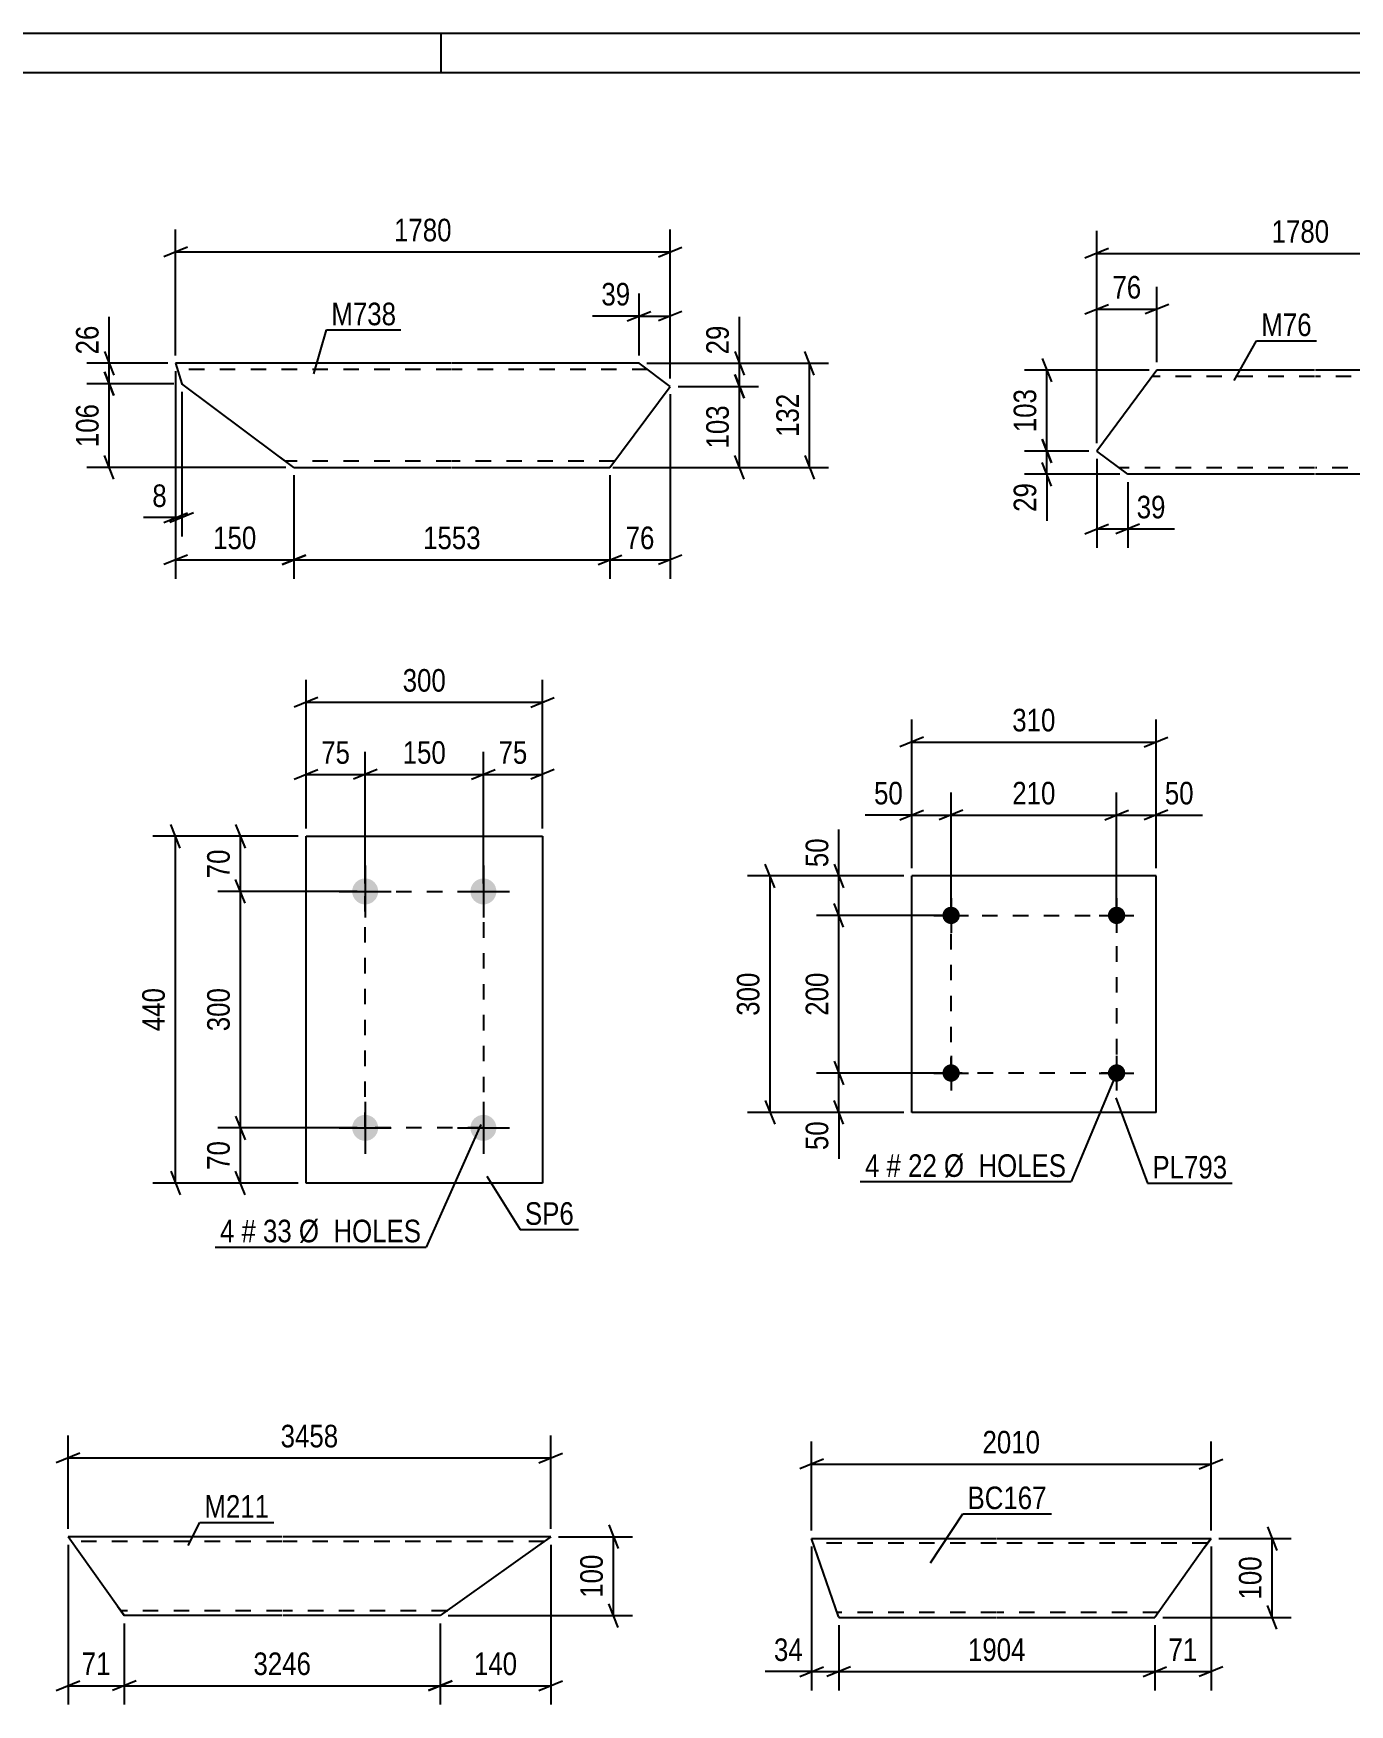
# Model space of a CAD drawing. Header units: millimetres. Extents: x 0 to 594, y 0 to 420.
# Drawn here: x 122.3 to 289.3, y 208 to 420 of the extents above; entities that cross this region are included whole.
import ezdxf

# ---------------------------------------------------------------- set-up
doc = ezdxf.new("R2010")
doc.units = ezdxf.units.MM
doc.linetypes.add('DXK_LINE_DOT2', pattern=[3.9198, 1.9599, -1.9599])
doc.styles.add('Arial Narrow', font='ARIALN.TTF', dxfattribs={"height": 0.2})

# ---------------------------------------------------------------- blocks, each defined once
blk = doc.blocks.new('Unknown-761550444-1135')
at = {"color": 5, "linetype": 'Continuous'}
for p, q in [((594, 420), (0, 420)), ((174, 415), (174, 420)), ((589, 415), (5, 415))]:
    blk.add_line(p, q, dxfattribs=at)
blk = doc.blocks.new('Part-761550444-8382 - 8381')
at = {"color": 2, "linetype": 'Continuous'}
for p, q in [((264.83, 377.27), (257.19, 367.01)), ((284.83, 377.27), (264.83, 377.27)), ((304.93, 377.27), (284.93, 377.27)), ((308.88, 364.07), (304.93, 377.27)), ((261.13, 364.07), (257.19, 367.01)), ((284.83, 364.07), (261.13, 364.07)), ((308.88, 364.07), (284.93, 364.07))]:
    blk.add_line(p, q, dxfattribs=at)
at = {"color": 7, "linetype": 'DXK_LINE_DOT2'}
for p, q in [((284.83, 376.47), (264.23, 376.47)), ((305.17, 376.47), (284.93, 376.47)), ((284.83, 364.87), (260.06, 364.87)), ((308.64, 364.87), (284.93, 364.87)), ((308.64, 364.87), (308.62, 364.93))]:
    blk.add_line(p, q, dxfattribs=at)
blk = doc.blocks.new('Part-761550444-8432 - 8431')
at = {"color": 2, "linetype": 'Continuous'}
for p, q in [((224.42, 219.12), (221.01, 229.02)), ((221.01, 229.02), (244.46, 229.02)), ((244.56, 229.02), (271.69, 229.02)), ((270.83, 227.82), (271.69, 229.02)), ((270.83, 227.82), (264.56, 219.02)), ((224.42, 219.12), (224.46, 219.02)), ((224.46, 219.02), (244.46, 219.02)), ((244.56, 219.02), (264.56, 219.02))]:
    blk.add_line(p, q, dxfattribs=at)
at = {"color": 7, "linetype": 'DXK_LINE_DOT2'}
for p, q in [((244.46, 228.42), (221.22, 228.42)), ((271.26, 228.42), (244.56, 228.42)), ((271.62, 228.93), (270.83, 227.82)), ((224.25, 219.62), (224.23, 219.67)), ((244.46, 219.62), (224.25, 219.62)), ((264.98, 219.62), (244.56, 219.62)), ((264.98, 219.62), (265.02, 219.67))]:
    blk.add_line(p, q, dxfattribs=at)
blk = doc.blocks.new('Part-761550444-8439 - 8438')
at = {"color": 2, "linetype": 'Continuous'}
for p, q in [((153.79, 229.24), (126.66, 229.24)), ((132.93, 220.44), (126.66, 229.24)), ((187.91, 229.24), (153.89, 229.24)), ((187.91, 229.24), (186.23, 228.04)), ((186.23, 228.04), (173.89, 219.24)), ((132.93, 220.44), (133.79, 219.24)), ((153.79, 219.24), (133.79, 219.24)), ((173.89, 219.24), (153.89, 219.24))]:
    blk.add_line(p, q, dxfattribs=at)
at = {"color": 7, "linetype": 'DXK_LINE_DOT2'}
for p, q in [((187.78, 229.15), (186.23, 228.04)), ((153.79, 228.64), (127.08, 228.64)), ((187.07, 228.64), (153.89, 228.64)), ((133.72, 219.33), (132.93, 220.44)), ((133.36, 219.84), (133.33, 219.89)), ((153.79, 219.84), (133.36, 219.84)), ((174.73, 219.84), (153.89, 219.84)), ((174.73, 219.84), (174.79, 219.89))]:
    blk.add_line(p, q, dxfattribs=at)
blk = doc.blocks.new('Part-761550444-8453 - 8452')
at = {"color": 2, "linetype": 'Continuous'}
for p, q in [((140.3, 378.14), (141.08, 375.54)), ((175.31, 378.14), (140.3, 378.14)), ((199.11, 378.14), (175.41, 378.14)), ((203.06, 375.21), (199.11, 378.14)), ((153.17, 366.54), (141.08, 375.54)), ((195.41, 364.94), (203.06, 375.21)), ((155.31, 364.94), (153.17, 366.54)), ((155.31, 364.94), (175.31, 364.94)), ((175.41, 364.94), (195.41, 364.94))]:
    blk.add_line(p, q, dxfattribs=at)
at = {"color": 7, "linetype": 'DXK_LINE_DOT2'}
for p, q in [((175.31, 377.34), (140.54, 377.34)), ((200.19, 377.34), (175.41, 377.34)), ((155.15, 365.06), (153.17, 366.54)), ((175.31, 365.74), (154.24, 365.74)), ((196.01, 365.74), (175.41, 365.74))]:
    blk.add_line(p, q, dxfattribs=at)
blk = doc.blocks.new('Part-761550444-8513 - 8512')
at = {"color": 2, "linetype": 'Continuous'}
for p, q in [((156.86, 274.13), (156.86, 318.13)), ((156.86, 318.13), (186.86, 318.13)), ((186.86, 318.13), (186.86, 274.13)), ((186.86, 274.13), (156.86, 274.13))]:
    blk.add_line(p, q, dxfattribs=at)
blk = doc.blocks.new('Bolt-761550444-8514 - 8512')
at = {"linetype": 'Continuous'}
for points in [[(164.36, 312.78, -1), (164.36, 309.48, -1)], [(179.36, 312.78, -1), (179.36, 309.48, -1)], [(164.36, 282.78, -1), (164.36, 279.48, -1)], [(179.36, 282.78, -1), (179.36, 279.48, -1)]]:
    blk.add_hatch(color=1, dxfattribs=at).paths.add_polyline_path(points)
at = {"color": 1, "linetype": 'Continuous'}
for p, q in [((164.36, 314.43), (164.36, 307.83)), ((179.36, 314.43), (179.36, 307.83)), ((161.06, 311.13), (167.66, 311.13)), ((176.06, 311.13), (182.66, 311.13)), ((164.36, 284.43), (164.36, 277.83)), ((179.36, 284.43), (179.36, 277.83)), ((161.06, 281.13), (167.66, 281.13)), ((176.06, 281.13), (182.66, 281.13))]:
    blk.add_line(p, q, dxfattribs=at)
blk = doc.blocks.new('Part-761550444-8636 - 8635')
at = {"color": 2, "linetype": 'Continuous'}
for p, q in [((233.71, 283.09), (233.71, 313.09)), ((264.71, 313.09), (233.71, 313.09)), ((264.71, 283.09), (264.71, 313.09)), ((264.71, 283.09), (233.71, 283.09))]:
    blk.add_line(p, q, dxfattribs=at)
blk = doc.blocks.new('Bolt-761550444-8637 - 8635')
at = {"linetype": 'Continuous'}
for points in [[(239.81, 288.09, -1), (237.61, 288.09, -1)], [(260.81, 288.09, -1), (258.61, 288.09, -1)]]:
    blk.add_hatch(color=1, dxfattribs=at).paths.add_polyline_path(points)
at = {"color": 1, "linetype": 'Continuous'}
for p, q in [((238.71, 290.29), (238.71, 285.89)), ((259.71, 290.29), (259.71, 285.89)), ((236.51, 288.09), (240.91, 288.09)), ((257.51, 288.09), (261.91, 288.09))]:
    blk.add_line(p, q, dxfattribs=at)
blk = doc.blocks.new('Bolt-761550444-8638 - 8635')
at = {"linetype": 'Continuous'}
for points in [[(239.81, 308.09, -1), (237.61, 308.09, -1)], [(260.81, 308.09, -1), (258.61, 308.09, -1)]]:
    blk.add_hatch(color=1, dxfattribs=at).paths.add_polyline_path(points)
at = {"color": 1, "linetype": 'Continuous'}
for p, q in [((238.71, 310.29), (238.71, 305.89)), ((259.71, 310.29), (259.71, 305.89)), ((236.51, 308.09), (240.91, 308.09)), ((257.51, 308.09), (261.91, 308.09))]:
    blk.add_line(p, q, dxfattribs=at)
blk = doc.blocks.new('Rectangle-761550444-12449 - 8512')
at = {"color": 1, "linetype": 'DXK_LINE_DOT2'}
blk.add_lwpolyline([(164.36, 311.13), (179.36, 311.13), (179.36, 281.13), (164.36, 281.13), (164.36, 311.13)], close=True, dxfattribs=at)
blk = doc.blocks.new('Rectangle-761550444-13091 - 8635')
at = {"color": 1, "linetype": 'DXK_LINE_DOT2'}
blk.add_lwpolyline([(238.71, 308.09), (259.71, 308.09), (259.71, 288.09), (238.71, 288.09), (238.71, 308.09)], close=True, dxfattribs=at)
blk = doc.blocks.new('StraightDimension-761550444-8764 - 8381')
at = {"color": 7, "linetype": 'Continuous'}
for p, q in [((256.19, 367.01), (248.01, 367.01)), ((250.26, 368.51), (251.46, 365.51)), ((250.86, 364.07), (250.86, 367.01)), ((251.46, 362.57), (250.26, 365.57)), ((260.13, 364.07), (248.01, 364.07))]:
    blk.add_line(p, q, dxfattribs=at)
at = {"color": 0}
blk.add_wipeout([(250.11, 363.54), (245.91, 363.54), (245.91, 358.69), (250.11, 358.69)], dxfattribs=at)
at = {"color": 7, "linetype": 'Continuous'}
blk.add_line((250.86, 364.07), (250.86, 358.16), dxfattribs=at)
blk.add_line((250.86, 364.07), (250.86, 358.16), dxfattribs=at)
at = {"color": 3, "style": 'Arial Narrow'}
blk.add_text('29', height=2.863, rotation=90.0002, dxfattribs=at).set_placement((249.51, 359.29))
blk = doc.blocks.new('StraightDimension-761550444-8759 - 8381')
at = {"color": 7, "linetype": 'Continuous'}
for p, q in [((257.19, 366.01), (257.19, 354.72)), ((261.13, 363.07), (261.13, 354.72)), ((255.69, 356.52), (258.69, 357.72)), ((257.19, 357.12), (261.13, 357.12)), ((262.63, 357.72), (259.63, 356.52))]:
    blk.add_line(p, q, dxfattribs=at)
at = {"color": 0}
blk.add_wipeout([(266.51, 357.87), (266.51, 362.07), (261.66, 362.07), (261.66, 357.87)], dxfattribs=at)
at = {"color": 7, "linetype": 'Continuous'}
blk.add_line((261.13, 357.12), (267.04, 357.12), dxfattribs=at)
blk.add_line((261.13, 357.12), (267.04, 357.12), dxfattribs=at)
at = {"color": 3, "style": 'Arial Narrow'}
blk.add_text('39', height=2.863, dxfattribs=at).set_placement((262.26, 358.47))
blk = doc.blocks.new('StraightDimension-761550444-8763 - 8381')
at = {"color": 7, "linetype": 'Continuous'}
for p, q in [((250.26, 378.77), (251.46, 375.77)), ((263.83, 377.27), (248.01, 377.27)), ((250.86, 367.01), (250.86, 377.27)), ((256.19, 367.01), (248.01, 367.01)), ((251.46, 365.51), (250.26, 368.51))]:
    blk.add_line(p, q, dxfattribs=at)
at = {"color": 0}
blk.add_wipeout([(250.11, 375.48), (245.91, 375.48), (245.91, 368.8), (250.11, 368.8)], dxfattribs=at)
at = {"color": 3, "style": 'Arial Narrow'}
blk.add_text('103', height=2.863, rotation=90.0002, dxfattribs=at).set_placement((249.51, 369.4))
blk = doc.blocks.new('StraightDimension-761550444-8755 - 8381')
at = {"color": 7, "linetype": 'Continuous'}
for p, q in [((257.19, 368.01), (257.19, 387.86)), ((264.83, 378.27), (264.83, 387.86)), ((255.69, 384.41), (258.69, 385.61)), ((257.19, 385.01), (264.83, 385.01)), ((266.33, 385.61), (263.33, 384.41))]:
    blk.add_line(p, q, dxfattribs=at)
at = {"color": 0}
blk.add_wipeout([(263.44, 385.76), (263.44, 389.96), (258.58, 389.96), (258.58, 385.76)], dxfattribs=at)
at = {"color": 3, "style": 'Arial Narrow'}
blk.add_text('76', height=2.863, dxfattribs=at).set_placement((259.18, 386.36))
blk = doc.blocks.new('StraightDimension-761550444-8777 - 8381')
at = {"color": 7, "linetype": 'Continuous'}
for p, q in [((257.19, 368.01), (257.19, 394.94)), ((308.88, 365.07), (308.88, 394.94)), ((258.69, 392.69), (255.69, 391.49)), ((307.38, 391.49), (310.38, 392.69)), ((257.19, 392.09), (308.88, 392.09))]:
    blk.add_line(p, q, dxfattribs=at)
at = {"color": 0}
blk.add_wipeout([(287.29, 392.84), (287.29, 397.04), (278.78, 397.04), (278.78, 392.84)], dxfattribs=at)
at = {"color": 3, "style": 'Arial Narrow'}
blk.add_text('1780', height=2.863, dxfattribs=at).set_placement((279.38, 393.44))
blk = doc.blocks.new('StraightDimension-761550444-8931 - 8431')
at = {"color": 7, "linetype": 'Continuous'}
for p, q in [((221.01, 230.02), (221.01, 241.32)), ((271.69, 230.02), (271.69, 241.32)), ((222.51, 239.07), (219.51, 237.87)), ((221.01, 238.47), (271.69, 238.47)), ((270.19, 237.87), (273.19, 239.07))]:
    blk.add_line(p, q, dxfattribs=at)
at = {"color": 0}
blk.add_wipeout([(250.61, 239.22), (250.61, 243.42), (242.09, 243.42), (242.09, 239.22)], dxfattribs=at)
at = {"color": 3, "style": 'Arial Narrow'}
blk.add_text('2010', height=2.863, dxfattribs=at).set_placement((242.69, 239.82))
blk = doc.blocks.new('StraightDimension-761550444-14871 - 8431')
at = {"color": 7, "linetype": 'Continuous'}
for p, q in [((271.69, 228.02), (271.69, 209.73)), ((264.56, 218.02), (264.56, 209.73)), ((263.06, 211.53), (266.06, 212.73)), ((264.56, 212.13), (271.69, 212.13)), ((273.19, 212.73), (270.19, 211.53))]:
    blk.add_line(p, q, dxfattribs=at)
at = {"color": 0}
blk.add_wipeout([(270.55, 212.88), (270.55, 217.08), (265.69, 217.08), (265.69, 212.88)], dxfattribs=at)
at = {"color": 3, "style": 'Arial Narrow'}
blk.add_text('71', height=2.863, dxfattribs=at).set_placement((266.29, 213.48))
blk = doc.blocks.new('StraightDimension-761550444-8919 - 8431')
at = {"color": 7, "linetype": 'Continuous'}
for p, q in [((272.69, 229.02), (281.84, 229.02)), ((278.84, 230.52), (280.04, 227.52)), ((279.44, 219.02), (279.44, 229.02)), ((265.56, 219.02), (281.84, 219.02)), ((280.04, 217.52), (278.84, 220.52))]:
    blk.add_line(p, q, dxfattribs=at)
at = {"color": 0}
blk.add_wipeout([(278.69, 227.37), (274.49, 227.37), (274.49, 220.68), (278.69, 220.68)], dxfattribs=at)
at = {"color": 3, "style": 'Arial Narrow'}
blk.add_text('100', height=2.863, rotation=90.0002, dxfattribs=at).set_placement((278.09, 221.28))
blk = doc.blocks.new('StraightDimension-761550444-14872 - 8431')
at = {"color": 7, "linetype": 'Continuous'}
for p, q in [((224.46, 218.02), (224.46, 209.73)), ((264.56, 218.02), (264.56, 209.73)), ((225.96, 212.73), (222.96, 211.53)), ((224.46, 212.13), (264.56, 212.13)), ((263.06, 211.53), (266.06, 212.73))]:
    blk.add_line(p, q, dxfattribs=at)
at = {"color": 0}
blk.add_wipeout([(248.76, 212.88), (248.76, 217.08), (240.25, 217.08), (240.25, 212.88)], dxfattribs=at)
at = {"color": 3, "style": 'Arial Narrow'}
blk.add_text('1904', height=2.863, dxfattribs=at).set_placement((240.85, 213.48))
blk = doc.blocks.new('StraightDimension-761550444-14873 - 8431')
at = {"color": 7, "linetype": 'Continuous'}
for p, q in [((221.01, 228.02), (221.01, 209.73)), ((224.46, 218.02), (224.46, 209.73)), ((219.51, 211.53), (222.51, 212.73)), ((221.01, 212.13), (224.46, 212.13)), ((225.96, 212.73), (222.96, 211.53))]:
    blk.add_line(p, q, dxfattribs=at)
at = {"color": 0}
blk.add_wipeout([(220.49, 212.88), (220.49, 217.08), (215.63, 217.08), (215.63, 212.88)], dxfattribs=at)
at = {"color": 7, "linetype": 'Continuous'}
blk.add_line((221.01, 212.13), (215.11, 212.13), dxfattribs=at)
blk.add_line((221.01, 212.13), (215.11, 212.13), dxfattribs=at)
at = {"color": 3, "style": 'Arial Narrow'}
blk.add_text('34', height=2.863, dxfattribs=at).set_placement((216.23, 213.48))
blk = doc.blocks.new('StraightDimension-761550444-14785 - 8438')
at = {"color": 7, "linetype": 'Continuous'}
for p, q in [((187.91, 228.24), (187.91, 207.95)), ((173.89, 218.24), (173.89, 207.95)), ((175.39, 210.95), (172.39, 209.75)), ((173.89, 210.35), (187.91, 210.35)), ((186.41, 209.75), (189.41, 210.95))]:
    blk.add_line(p, q, dxfattribs=at)
at = {"color": 0}
blk.add_wipeout([(184.24, 211.1), (184.24, 215.3), (177.56, 215.3), (177.56, 211.1)], dxfattribs=at)
at = {"color": 3, "style": 'Arial Narrow'}
blk.add_text('140', height=2.863, dxfattribs=at).set_placement((178.16, 211.7))
blk = doc.blocks.new('StraightDimension-761550444-14786 - 8438')
at = {"color": 7, "linetype": 'Continuous'}
for p, q in [((133.79, 218.24), (133.79, 207.95)), ((173.89, 218.24), (173.89, 207.95)), ((135.29, 210.95), (132.29, 209.75)), ((133.79, 210.35), (173.89, 210.35)), ((172.39, 209.75), (175.39, 210.95))]:
    blk.add_line(p, q, dxfattribs=at)
at = {"color": 0}
blk.add_wipeout([(158.09, 211.1), (158.09, 215.3), (149.58, 215.3), (149.58, 211.1)], dxfattribs=at)
at = {"color": 3, "style": 'Arial Narrow'}
blk.add_text('3246', height=2.863, dxfattribs=at).set_placement((150.18, 211.7))
blk = doc.blocks.new('StraightDimension-761550444-8943 - 8438')
at = {"color": 7, "linetype": 'Continuous'}
for p, q in [((188.91, 229.24), (198.26, 229.24)), ((195.26, 230.74), (196.46, 227.74)), ((195.86, 219.24), (195.86, 229.24)), ((196.46, 217.74), (195.26, 220.74)), ((174.89, 219.24), (198.26, 219.24))]:
    blk.add_line(p, q, dxfattribs=at)
at = {"color": 0}
blk.add_wipeout([(195.11, 227.58), (190.91, 227.58), (190.91, 220.9), (195.11, 220.9)], dxfattribs=at)
at = {"color": 3, "style": 'Arial Narrow'}
blk.add_text('100', height=2.863, rotation=90.0002, dxfattribs=at).set_placement((194.51, 221.5))
blk = doc.blocks.new('StraightDimension-761550444-8955 - 8438')
at = {"color": 7, "linetype": 'Continuous'}
for p, q in [((126.66, 230.24), (126.66, 242.09)), ((187.91, 230.24), (187.91, 242.09)), ((128.16, 239.84), (125.16, 238.64)), ((186.41, 238.64), (189.41, 239.84)), ((126.66, 239.24), (187.91, 239.24))]:
    blk.add_line(p, q, dxfattribs=at)
at = {"color": 0}
blk.add_wipeout([(161.54, 239.99), (161.54, 244.19), (153.03, 244.19), (153.03, 239.99)], dxfattribs=at)
at = {"color": 3, "style": 'Arial Narrow'}
blk.add_text('3458', height=2.863, dxfattribs=at).set_placement((153.63, 240.59))
blk = doc.blocks.new('StraightDimension-761550444-14787 - 8438')
at = {"color": 7, "linetype": 'Continuous'}
for p, q in [((126.66, 228.24), (126.66, 207.95)), ((133.79, 218.24), (133.79, 207.95)), ((125.16, 209.75), (128.16, 210.95)), ((126.66, 210.35), (133.79, 210.35)), ((135.29, 210.95), (132.29, 209.75))]:
    blk.add_line(p, q, dxfattribs=at)
at = {"color": 0}
blk.add_wipeout([(132.65, 211.1), (132.65, 215.3), (127.79, 215.3), (127.79, 211.1)], dxfattribs=at)
at = {"color": 3, "style": 'Arial Narrow'}
blk.add_text('71', height=2.863, dxfattribs=at).set_placement((128.39, 211.7))
blk = doc.blocks.new('StraightDimension-761550444-8983 - 8452')
at = {"color": 7, "linetype": 'Continuous'}
for p, q in [((131.28, 379.64), (132.48, 376.64)), ((139.3, 378.14), (129.03, 378.14)), ((131.88, 375.54), (131.88, 378.14)), ((140.08, 375.54), (129.03, 375.54)), ((132.48, 374.04), (131.28, 377.04))]:
    blk.add_line(p, q, dxfattribs=at)
at = {"color": 0}
blk.add_wipeout([(131.13, 383.52), (126.93, 383.52), (126.93, 378.67), (131.13, 378.67)], dxfattribs=at)
at = {"color": 7, "linetype": 'Continuous'}
blk.add_line((131.88, 378.14), (131.88, 384.05), dxfattribs=at)
blk.add_line((131.88, 378.14), (131.88, 384.05), dxfattribs=at)
at = {"color": 3, "style": 'Arial Narrow'}
blk.add_text('26', height=2.863, rotation=90.0002, dxfattribs=at).set_placement((130.53, 379.27))
blk = doc.blocks.new('StraightDimension-761550444-8975 - 8452')
at = {"color": 7, "linetype": 'Continuous'}
for p, q in [((211.25, 379.64), (212.45, 376.64)), ((200.11, 378.14), (214.25, 378.14)), ((211.85, 375.21), (211.85, 378.14)), ((212.45, 373.71), (211.25, 376.71)), ((204.06, 375.21), (214.25, 375.21))]:
    blk.add_line(p, q, dxfattribs=at)
at = {"color": 0}
blk.add_wipeout([(211.1, 383.52), (206.9, 383.52), (206.9, 378.67), (211.1, 378.67)], dxfattribs=at)
at = {"color": 7, "linetype": 'Continuous'}
blk.add_line((211.85, 378.14), (211.85, 384.05), dxfattribs=at)
blk.add_line((211.85, 378.14), (211.85, 384.05), dxfattribs=at)
at = {"color": 3, "style": 'Arial Narrow'}
blk.add_text('29', height=2.863, rotation=90.0002, dxfattribs=at).set_placement((210.5, 379.27))
blk = doc.blocks.new('StraightDimension-761550444-8967 - 8452')
at = {"color": 7, "linetype": 'Continuous'}
for p, q in [((199.11, 379.14), (199.11, 386.98)), ((203.06, 376.21), (203.06, 386.98)), ((197.61, 383.53), (200.61, 384.73)), ((199.11, 384.13), (203.06, 384.13)), ((204.56, 384.73), (201.56, 383.53))]:
    blk.add_line(p, q, dxfattribs=at)
at = {"color": 0}
blk.add_wipeout([(198.59, 384.88), (198.59, 389.08), (193.73, 389.08), (193.73, 384.88)], dxfattribs=at)
at = {"color": 7, "linetype": 'Continuous'}
blk.add_line((199.11, 384.13), (193.21, 384.13), dxfattribs=at)
blk.add_line((199.11, 384.13), (193.21, 384.13), dxfattribs=at)
at = {"color": 3, "style": 'Arial Narrow'}
blk.add_text('39', height=2.863, dxfattribs=at).set_placement((194.33, 385.48))
blk = doc.blocks.new('StraightDimension-761550444-8971 - 8452')
at = {"color": 7, "linetype": 'Continuous'}
for p, q in [((140.3, 377.14), (140.3, 356.16)), ((141.08, 374.54), (141.08, 356.16)), ((138.8, 357.96), (141.8, 359.16)), ((142.58, 359.16), (139.58, 357.96)), ((140.3, 358.56), (141.08, 358.56))]:
    blk.add_line(p, q, dxfattribs=at)
at = {"color": 0}
blk.add_wipeout([(139.78, 359.31), (139.78, 363.51), (136.75, 363.51), (136.75, 359.31)], dxfattribs=at)
at = {"color": 7, "linetype": 'Continuous'}
blk.add_line((140.3, 358.56), (136.22, 358.56), dxfattribs=at)
blk.add_line((140.3, 358.56), (136.22, 358.56), dxfattribs=at)
at = {"color": 3, "style": 'Arial Narrow'}
blk.add_text('8', height=2.86, dxfattribs=at).set_placement((137.35, 359.91))
blk = doc.blocks.new('StraightDimension-761550444-8984 - 8452')
at = {"color": 7, "linetype": 'Continuous'}
for p, q in [((140.08, 375.54), (129.03, 375.54)), ((131.28, 377.04), (132.48, 374.04)), ((131.88, 364.94), (131.88, 375.54)), ((154.31, 364.94), (129.03, 364.94)), ((132.48, 363.44), (131.28, 366.44))]:
    blk.add_line(p, q, dxfattribs=at)
at = {"color": 0}
blk.add_wipeout([(131.13, 373.58), (126.93, 373.58), (126.93, 366.9), (131.13, 366.9)], dxfattribs=at)
at = {"color": 3, "style": 'Arial Narrow'}
blk.add_text('106', height=2.863, rotation=90.0002, dxfattribs=at).set_placement((130.53, 367.5))
blk = doc.blocks.new('StraightDimension-761550444-8976 - 8452')
at = {"color": 7, "linetype": 'Continuous'}
for p, q in [((211.25, 376.71), (212.45, 373.71)), ((204.06, 375.21), (214.25, 375.21)), ((211.85, 364.94), (211.85, 375.21)), ((196.41, 364.94), (214.25, 364.94)), ((212.45, 363.44), (211.25, 366.44))]:
    blk.add_line(p, q, dxfattribs=at)
at = {"color": 0}
blk.add_wipeout([(211.1, 373.42), (206.9, 373.42), (206.9, 366.73), (211.1, 366.73)], dxfattribs=at)
at = {"color": 3, "style": 'Arial Narrow'}
blk.add_text('103', height=2.863, rotation=90.0002, dxfattribs=at).set_placement((210.5, 367.33))
blk = doc.blocks.new('StraightDimension-761550444-8991 - 8452')
at = {"color": 7, "linetype": 'Continuous'}
for p, q in [((140.3, 379.14), (140.3, 395.12)), ((203.06, 376.21), (203.06, 395.12)), ((141.8, 392.87), (138.8, 391.67)), ((201.56, 391.67), (204.56, 392.87)), ((140.3, 392.27), (203.06, 392.27))]:
    blk.add_line(p, q, dxfattribs=at)
at = {"color": 0}
blk.add_wipeout([(175.93, 393.02), (175.93, 397.22), (167.42, 397.22), (167.42, 393.02)], dxfattribs=at)
at = {"color": 3, "style": 'Arial Narrow'}
blk.add_text('1780', height=2.863, dxfattribs=at).set_placement((168.02, 393.62))
blk = doc.blocks.new('StraightDimension-761550444-12571 - 8452')
at = {"color": 7, "linetype": 'Continuous'}
for p, q in [((221.34, 376.64), (220.14, 379.64)), ((200.11, 378.14), (223.14, 378.14)), ((220.74, 364.94), (220.74, 378.14)), ((195.78, 364.94), (223.14, 364.94)), ((220.14, 366.44), (221.34, 363.44))]:
    blk.add_line(p, q, dxfattribs=at)
at = {"color": 0}
blk.add_wipeout([(219.99, 374.88), (215.79, 374.88), (215.79, 368.2), (219.99, 368.2)], dxfattribs=at)
at = {"color": 3, "style": 'Arial Narrow'}
blk.add_text('132', height=2.863, rotation=90.0002, dxfattribs=at).set_placement((219.39, 368.8))
blk = doc.blocks.new('StraightDimension-761550444-14616 - 8452')
at = {"color": 7, "linetype": 'Continuous'}
for p, q in [((203.06, 374.21), (203.06, 350.81)), ((195.41, 363.94), (195.41, 350.81)), ((193.91, 352.61), (196.91, 353.81)), ((195.41, 353.21), (203.06, 353.21)), ((204.56, 353.81), (201.56, 352.61))]:
    blk.add_line(p, q, dxfattribs=at)
at = {"color": 0}
blk.add_wipeout([(201.66, 353.96), (201.66, 358.16), (196.81, 358.16), (196.81, 353.96)], dxfattribs=at)
at = {"color": 3, "style": 'Arial Narrow'}
blk.add_text('76', height=2.863, dxfattribs=at).set_placement((197.41, 354.56))
blk = doc.blocks.new('StraightDimension-761550444-14617 - 8452')
at = {"color": 7, "linetype": 'Continuous'}
for p, q in [((155.31, 363.94), (155.31, 350.81)), ((195.41, 363.94), (195.41, 350.81)), ((156.81, 353.81), (153.81, 352.61)), ((155.31, 353.21), (195.41, 353.21)), ((193.91, 352.61), (196.91, 353.81))]:
    blk.add_line(p, q, dxfattribs=at)
at = {"color": 0}
blk.add_wipeout([(179.62, 353.96), (179.62, 358.16), (171.11, 358.16), (171.11, 353.96)], dxfattribs=at)
at = {"color": 3, "style": 'Arial Narrow'}
blk.add_text('1553', height=2.863, dxfattribs=at).set_placement((171.71, 354.56))
blk = doc.blocks.new('StraightDimension-761550444-14618 - 8452')
at = {"color": 7, "linetype": 'Continuous'}
for p, q in [((140.3, 377.14), (140.3, 350.81)), ((155.31, 363.94), (155.31, 350.81)), ((141.8, 353.81), (138.8, 352.61)), ((140.3, 353.21), (155.31, 353.21)), ((153.81, 352.61), (156.81, 353.81))]:
    blk.add_line(p, q, dxfattribs=at)
at = {"color": 0}
blk.add_wipeout([(151.15, 353.96), (151.15, 358.16), (144.47, 358.16), (144.47, 353.96)], dxfattribs=at)
at = {"color": 3, "style": 'Arial Narrow'}
blk.add_text('150', height=2.863, dxfattribs=at).set_placement((145.07, 354.56))
blk = doc.blocks.new('StraightDimension-761550444-9069 - 8512')
at = {"color": 7, "linetype": 'Continuous'}
for p, q in [((147.92, 282.63), (149.12, 279.63)), ((163.36, 281.13), (145.67, 281.13)), ((148.52, 274.13), (148.52, 281.13)), ((155.86, 274.13), (145.67, 274.13)), ((149.12, 272.63), (147.92, 275.63))]:
    blk.add_line(p, q, dxfattribs=at)
at = {"color": 0}
blk.add_wipeout([(147.77, 280.06), (143.57, 280.06), (143.57, 275.2), (147.77, 275.2)], dxfattribs=at)
at = {"color": 3, "style": 'Arial Narrow'}
blk.add_text('70', height=2.863, rotation=90.0002, dxfattribs=at).set_placement((147.17, 275.8))
blk = doc.blocks.new('StraightDimension-761550444-9067 - 8512')
at = {"color": 7, "linetype": 'Continuous'}
for p, q in [((155.86, 318.13), (145.67, 318.13)), ((147.92, 319.63), (149.12, 316.63)), ((148.52, 311.13), (148.52, 318.13)), ((149.12, 309.63), (147.92, 312.63)), ((163.36, 311.13), (145.67, 311.13))]:
    blk.add_line(p, q, dxfattribs=at)
at = {"color": 0}
blk.add_wipeout([(147.77, 317.06), (143.57, 317.06), (143.57, 312.2), (147.77, 312.2)], dxfattribs=at)
at = {"color": 3, "style": 'Arial Narrow'}
blk.add_text('70', height=2.863, rotation=90.0002, dxfattribs=at).set_placement((147.17, 312.8))
blk = doc.blocks.new('StraightDimension-761550444-9068 - 8512')
at = {"color": 7, "linetype": 'Continuous'}
for p, q in [((149.12, 309.63), (147.92, 312.63)), ((163.36, 311.13), (145.67, 311.13)), ((148.52, 281.13), (148.52, 311.13)), ((147.92, 282.63), (149.12, 279.63)), ((163.36, 281.13), (145.67, 281.13))]:
    blk.add_line(p, q, dxfattribs=at)
at = {"color": 0}
blk.add_wipeout([(147.77, 299.47), (143.57, 299.47), (143.57, 292.79), (147.77, 292.79)], dxfattribs=at)
at = {"color": 3, "style": 'Arial Narrow'}
blk.add_text('300', height=2.863, rotation=90.0002, dxfattribs=at).set_placement((147.17, 293.39))
blk = doc.blocks.new('StraightDimension-761550444-9079 - 8512')
at = {"color": 7, "linetype": 'Continuous'}
for p, q in [((155.86, 318.13), (137.43, 318.13)), ((140.88, 316.63), (139.68, 319.63)), ((140.28, 274.13), (140.28, 318.13)), ((155.86, 274.13), (137.43, 274.13)), ((139.68, 275.63), (140.88, 272.63))]:
    blk.add_line(p, q, dxfattribs=at)
at = {"color": 0}
blk.add_wipeout([(139.53, 299.47), (135.33, 299.47), (135.33, 292.79), (139.53, 292.79)], dxfattribs=at)
at = {"color": 3, "style": 'Arial Narrow'}
blk.add_text('440', height=2.863, rotation=90.0002, dxfattribs=at).set_placement((138.93, 293.39))
blk = doc.blocks.new('StraightDimension-761550444-9083 - 8512')
at = {"color": 7, "linetype": 'Continuous'}
for p, q in [((179.36, 312.13), (179.36, 328.83)), ((186.86, 319.13), (186.86, 328.83)), ((177.86, 325.38), (180.86, 326.58)), ((188.36, 326.58), (185.36, 325.38)), ((179.36, 325.98), (186.86, 325.98))]:
    blk.add_line(p, q, dxfattribs=at)
at = {"color": 0}
blk.add_wipeout([(185.54, 326.73), (185.54, 330.93), (180.68, 330.93), (180.68, 326.73)], dxfattribs=at)
at = {"color": 3, "style": 'Arial Narrow'}
blk.add_text('75', height=2.863, dxfattribs=at).set_placement((181.28, 327.33))
blk = doc.blocks.new('StraightDimension-761550444-9084 - 8512')
at = {"color": 7, "linetype": 'Continuous'}
for p, q in [((164.36, 312.13), (164.36, 328.83)), ((179.36, 312.13), (179.36, 328.83)), ((165.86, 326.58), (162.86, 325.38)), ((177.86, 325.38), (180.86, 326.58)), ((164.36, 325.98), (179.36, 325.98))]:
    blk.add_line(p, q, dxfattribs=at)
at = {"color": 0}
blk.add_wipeout([(175.2, 326.73), (175.2, 330.93), (168.52, 330.93), (168.52, 326.73)], dxfattribs=at)
at = {"color": 3, "style": 'Arial Narrow'}
blk.add_text('150', height=2.863, dxfattribs=at).set_placement((169.12, 327.33))
blk = doc.blocks.new('StraightDimension-761550444-9085 - 8512')
at = {"color": 7, "linetype": 'Continuous'}
for p, q in [((156.86, 319.13), (156.86, 328.83)), ((164.36, 312.13), (164.36, 328.83)), ((155.36, 325.38), (158.36, 326.58)), ((165.86, 326.58), (162.86, 325.38)), ((156.86, 325.98), (164.36, 325.98))]:
    blk.add_line(p, q, dxfattribs=at)
at = {"color": 0}
blk.add_wipeout([(163.04, 326.73), (163.04, 330.93), (158.18, 330.93), (158.18, 326.73)], dxfattribs=at)
at = {"color": 3, "style": 'Arial Narrow'}
blk.add_text('75', height=2.863, dxfattribs=at).set_placement((158.78, 327.33))
blk = doc.blocks.new('StraightDimension-761550444-9095 - 8512')
at = {"color": 7, "linetype": 'Continuous'}
for p, q in [((156.86, 319.13), (156.86, 337.98)), ((186.86, 319.13), (186.86, 337.98)), ((158.36, 335.73), (155.36, 334.53)), ((156.86, 335.13), (186.86, 335.13)), ((185.36, 334.53), (188.36, 335.73))]:
    blk.add_line(p, q, dxfattribs=at)
at = {"color": 0}
blk.add_wipeout([(175.2, 335.88), (175.2, 340.08), (168.52, 340.08), (168.52, 335.88)], dxfattribs=at)
at = {"color": 3, "style": 'Arial Narrow'}
blk.add_text('300', height=2.863, dxfattribs=at).set_placement((169.12, 336.48))
blk = doc.blocks.new('StraightDimension-761550444-9300 - 8635')
at = {"color": 7, "linetype": 'Continuous'}
for p, q in [((223.87, 314.59), (225.07, 311.59)), ((232.71, 313.09), (221.62, 313.09)), ((224.47, 308.09), (224.47, 313.09)), ((237.71, 308.09), (221.62, 308.09)), ((225.07, 306.59), (223.87, 309.59))]:
    blk.add_line(p, q, dxfattribs=at)
at = {"color": 0}
blk.add_wipeout([(223.72, 318.47), (219.52, 318.47), (219.52, 313.61), (223.72, 313.61)], dxfattribs=at)
at = {"color": 7, "linetype": 'Continuous'}
blk.add_line((224.47, 313.09), (224.47, 318.99), dxfattribs=at)
blk.add_line((224.47, 313.09), (224.47, 318.99), dxfattribs=at)
at = {"color": 3, "style": 'Arial Narrow'}
blk.add_text('50', height=2.863, rotation=90.0002, dxfattribs=at).set_placement((223.12, 314.21))
blk = doc.blocks.new('StraightDimension-761550444-9301 - 8635')
at = {"color": 7, "linetype": 'Continuous'}
for p, q in [((237.71, 308.09), (221.62, 308.09)), ((225.07, 306.59), (223.87, 309.59)), ((224.47, 288.09), (224.47, 308.09)), ((223.87, 289.59), (225.07, 286.59)), ((237.71, 288.09), (221.62, 288.09))]:
    blk.add_line(p, q, dxfattribs=at)
at = {"color": 0}
blk.add_wipeout([(223.72, 301.43), (219.52, 301.43), (219.52, 294.75), (223.72, 294.75)], dxfattribs=at)
at = {"color": 3, "style": 'Arial Narrow'}
blk.add_text('200', height=2.863, rotation=90.0002, dxfattribs=at).set_placement((223.12, 295.35))
blk = doc.blocks.new('StraightDimension-761550444-9302 - 8635')
at = {"color": 7, "linetype": 'Continuous'}
for p, q in [((223.87, 289.59), (225.07, 286.59)), ((237.71, 288.09), (221.62, 288.09)), ((224.47, 283.09), (224.47, 288.09)), ((225.07, 281.59), (223.87, 284.59)), ((232.71, 283.09), (221.62, 283.09))]:
    blk.add_line(p, q, dxfattribs=at)
at = {"color": 0}
blk.add_wipeout([(223.72, 282.56), (219.52, 282.56), (219.52, 277.71), (223.72, 277.71)], dxfattribs=at)
at = {"color": 7, "linetype": 'Continuous'}
blk.add_line((224.47, 283.09), (224.47, 277.18), dxfattribs=at)
blk.add_line((224.47, 283.09), (224.47, 277.18), dxfattribs=at)
at = {"color": 3, "style": 'Arial Narrow'}
blk.add_text('50', height=2.863, rotation=90.0002, dxfattribs=at).set_placement((223.12, 278.31))
blk = doc.blocks.new('StraightDimension-761550444-9312 - 8635')
at = {"color": 7, "linetype": 'Continuous'}
for p, q in [((216.33, 311.59), (215.13, 314.59)), ((232.71, 313.09), (212.88, 313.09)), ((215.73, 283.09), (215.73, 313.09)), ((215.13, 284.59), (216.33, 281.59)), ((232.71, 283.09), (212.88, 283.09))]:
    blk.add_line(p, q, dxfattribs=at)
at = {"color": 0}
blk.add_wipeout([(214.98, 301.43), (210.78, 301.43), (210.78, 294.75), (214.98, 294.75)], dxfattribs=at)
at = {"color": 3, "style": 'Arial Narrow'}
blk.add_text('300', height=2.863, rotation=90.0002, dxfattribs=at).set_placement((214.38, 295.35))
blk = doc.blocks.new('StraightDimension-761550444-9316 - 8635')
at = {"color": 7, "linetype": 'Continuous'}
for p, q in [((259.71, 309.09), (259.71, 323.67)), ((264.71, 314.09), (264.71, 323.67)), ((258.21, 320.22), (261.21, 321.42)), ((259.71, 320.82), (264.71, 320.82)), ((266.21, 321.42), (263.21, 320.22))]:
    blk.add_line(p, q, dxfattribs=at)
at = {"color": 0}
blk.add_wipeout([(270.09, 321.57), (270.09, 325.77), (265.23, 325.77), (265.23, 321.57)], dxfattribs=at)
at = {"color": 7, "linetype": 'Continuous'}
blk.add_line((264.71, 320.82), (270.61, 320.82), dxfattribs=at)
blk.add_line((264.71, 320.82), (270.61, 320.82), dxfattribs=at)
at = {"color": 3, "style": 'Arial Narrow'}
blk.add_text('50', height=2.863, dxfattribs=at).set_placement((265.83, 322.17))
blk = doc.blocks.new('StraightDimension-761550444-9317 - 8635')
at = {"color": 7, "linetype": 'Continuous'}
for p, q in [((238.71, 309.09), (238.71, 323.67)), ((259.71, 309.09), (259.71, 323.67)), ((240.21, 321.42), (237.21, 320.22)), ((238.71, 320.82), (259.71, 320.82)), ((258.21, 320.22), (261.21, 321.42))]:
    blk.add_line(p, q, dxfattribs=at)
at = {"color": 0}
blk.add_wipeout([(252.55, 321.57), (252.55, 325.77), (245.87, 325.77), (245.87, 321.57)], dxfattribs=at)
at = {"color": 3, "style": 'Arial Narrow'}
blk.add_text('210', height=2.863, dxfattribs=at).set_placement((246.47, 322.17))
blk = doc.blocks.new('StraightDimension-761550444-9318 - 8635')
at = {"color": 7, "linetype": 'Continuous'}
for p, q in [((233.71, 314.09), (233.71, 323.67)), ((238.71, 309.09), (238.71, 323.67)), ((232.21, 320.22), (235.21, 321.42)), ((233.71, 320.82), (238.71, 320.82)), ((240.21, 321.42), (237.21, 320.22))]:
    blk.add_line(p, q, dxfattribs=at)
at = {"color": 0}
blk.add_wipeout([(233.18, 321.57), (233.18, 325.77), (228.33, 325.77), (228.33, 321.57)], dxfattribs=at)
at = {"color": 7, "linetype": 'Continuous'}
blk.add_line((233.71, 320.82), (227.8, 320.82), dxfattribs=at)
blk.add_line((233.71, 320.82), (227.8, 320.82), dxfattribs=at)
at = {"color": 3, "style": 'Arial Narrow'}
blk.add_text('50', height=2.863, dxfattribs=at).set_placement((228.93, 322.17))
blk = doc.blocks.new('StraightDimension-761550444-9332 - 8635')
at = {"color": 7, "linetype": 'Continuous'}
for p, q in [((233.71, 314.09), (233.71, 332.94)), ((264.71, 314.09), (264.71, 332.94)), ((235.21, 330.69), (232.21, 329.49)), ((233.71, 330.09), (264.71, 330.09)), ((263.21, 329.49), (266.21, 330.69))]:
    blk.add_line(p, q, dxfattribs=at)
at = {"color": 0}
blk.add_wipeout([(252.55, 330.84), (252.55, 335.04), (245.87, 335.04), (245.87, 330.84)], dxfattribs=at)
at = {"color": 3, "style": 'Arial Narrow'}
blk.add_text('310', height=2.863, dxfattribs=at).set_placement((246.47, 331.44))
blk = doc.blocks.new('Mark-761550444-9520 - 8381')
at = {"color": 0}
blk.add_wipeout([(284.46, 381.6), (284.46, 384.6), (278.07, 384.6), (278.07, 381.6)], dxfattribs=at)
blk.add_wipeout([(284.46, 381.6), (284.46, 384.6), (278.07, 384.6), (278.07, 381.6)], dxfattribs=at)
at = {"color": 30, "linetype": 'Continuous'}
for p, q in [((274.61, 375.94), (277.47, 381)), ((277.47, 381), (285.06, 381))]:
    blk.add_line(p, q, dxfattribs=at)
at = {"color": 3, "style": 'Arial Narrow'}
blk.add_text('M76', height=2.863, dxfattribs=at).set_placement((278.07, 381.6))
blk = doc.blocks.new('Mark-761550444-9538 - 8431')
at = {"color": 0}
blk.add_wipeout([(250.84, 232.75), (250.84, 235.75), (240.79, 235.75), (240.79, 232.75)], dxfattribs=at)
blk.add_wipeout([(250.84, 232.75), (250.84, 235.75), (240.79, 235.75), (240.79, 232.75)], dxfattribs=at)
at = {"color": 30, "linetype": 'Continuous'}
for p, q in [((236.1, 225.92), (240.19, 232.15)), ((240.19, 232.15), (251.44, 232.15))]:
    blk.add_line(p, q, dxfattribs=at)
at = {"color": 3, "style": 'Arial Narrow'}
blk.add_text('BC167', height=2.863, dxfattribs=at).set_placement((240.79, 232.75))
blk = doc.blocks.new('Mark-761550444-9541 - 8438')
at = {"color": 0}
blk.add_wipeout([(152.18, 231.66), (152.18, 234.66), (143.96, 234.66), (143.96, 231.66)], dxfattribs=at)
blk.add_wipeout([(152.18, 231.66), (152.18, 234.66), (143.96, 234.66), (143.96, 231.66)], dxfattribs=at)
at = {"color": 30, "linetype": 'Continuous'}
for p, q in [((141.91, 228.14), (143.36, 231.06)), ((143.36, 231.06), (152.78, 231.06))]:
    blk.add_line(p, q, dxfattribs=at)
at = {"color": 3, "style": 'Arial Narrow'}
blk.add_text('M211', height=2.863, dxfattribs=at).set_placement((143.96, 231.66))
blk = doc.blocks.new('Mark-761550444-9544 - 8452')
at = {"color": 0}
blk.add_wipeout([(168.3, 382.97), (168.3, 385.97), (160.07, 385.97), (160.07, 382.97)], dxfattribs=at)
blk.add_wipeout([(168.3, 382.97), (168.3, 385.97), (160.07, 385.97), (160.07, 382.97)], dxfattribs=at)
at = {"color": 30, "linetype": 'Continuous'}
for p, q in [((157.83, 376.81), (159.47, 382.37)), ((159.47, 382.37), (168.9, 382.37))]:
    blk.add_line(p, q, dxfattribs=at)
at = {"color": 3, "style": 'Arial Narrow'}
blk.add_text('M738', height=2.863, dxfattribs=at).set_placement((160.07, 382.97))
blk = doc.blocks.new('Mark-761550444-9560 - 8512')
at = {"color": 0}
blk.add_wipeout([(190.84, 268.83), (190.84, 271.83), (184.63, 271.83), (184.63, 268.83)], dxfattribs=at)
blk.add_wipeout([(190.84, 268.83), (190.84, 271.83), (184.63, 271.83), (184.63, 268.83)], dxfattribs=at)
at = {"color": 30, "linetype": 'Continuous'}
for p, q in [((179.81, 275.02), (184.03, 268.23)), ((184.03, 268.23), (191.44, 268.23))]:
    blk.add_line(p, q, dxfattribs=at)
at = {"color": 3, "style": 'Arial Narrow'}
blk.add_text('SP6', height=2.863, dxfattribs=at).set_placement((184.63, 268.83))
blk = doc.blocks.new('Mark-761550444-9563 - 8512')
at = {"color": 0}
blk.add_wipeout([(147.77, 266.61), (147.77, 269.61), (145.94, 269.61), (145.94, 266.61)], dxfattribs=at)
blk.add_wipeout([(147.77, 266.61), (147.77, 269.61), (145.94, 269.61), (145.94, 266.61)], dxfattribs=at)
blk.add_wipeout([(150.49, 266.61), (150.49, 269.61), (148.67, 269.61), (148.67, 266.61)], dxfattribs=at)
blk.add_wipeout([(150.49, 266.61), (150.49, 269.61), (148.67, 269.61), (148.67, 266.61)], dxfattribs=at)
at = {"color": 3, "style": 'Arial Narrow'}
blk.add_text('4', height=2.86, dxfattribs=at).set_placement((145.94, 266.61))
at = {"color": 0}
blk.add_wipeout([(155.05, 266.61), (155.05, 269.61), (151.39, 269.61), (151.39, 266.61)], dxfattribs=at)
blk.add_wipeout([(155.05, 266.61), (155.05, 269.61), (151.39, 269.61), (151.39, 266.61)], dxfattribs=at)
at = {"color": 3, "style": 'Arial Narrow'}
blk.add_text('#', height=2.86, dxfattribs=at).set_placement((148.67, 266.61))
at = {"color": 0}
blk.add_wipeout([(171.48, 266.61), (171.48, 269.61), (155.95, 269.61), (155.95, 266.61)], dxfattribs=at)
blk.add_wipeout([(171.48, 266.61), (171.48, 269.61), (155.95, 269.61), (155.95, 266.61)], dxfattribs=at)
at = {"color": 7, "linetype": 'Continuous'}
for p in [(179.05, 281.55), (145.34, 266.01)]:
    blk.add_line(p, (172.08, 266.01), dxfattribs=at)
at = {"color": 3, "style": 'Arial Narrow'}
for s, p in [('33', (151.39, 266.61)), ('Ø  HOLES', (155.95, 266.61))]:
    blk.add_text(s, height=2.863, dxfattribs=at).set_placement(p)
blk = doc.blocks.new('Mark-761550444-9592 - 8635')
at = {"color": 0}
blk.add_wipeout([(273.76, 274.71), (273.76, 277.71), (264.25, 277.71), (264.25, 274.71)], dxfattribs=at)
blk.add_wipeout([(273.76, 274.71), (273.76, 277.71), (264.25, 277.71), (264.25, 274.71)], dxfattribs=at)
at = {"color": 30, "linetype": 'Continuous'}
for p, q in [((259.6, 284.92), (263.65, 274.11)), ((263.65, 274.11), (274.36, 274.11))]:
    blk.add_line(p, q, dxfattribs=at)
at = {"color": 3, "style": 'Arial Narrow'}
blk.add_text('PL793', height=2.863, dxfattribs=at).set_placement((264.25, 274.71))
blk = doc.blocks.new('MarkSet-761550444-12976 - 8635')
at = {"color": 0}
blk.add_wipeout([(229.62, 274.91), (229.62, 277.91), (227.79, 277.91), (227.79, 274.91)], dxfattribs=at)
blk.add_wipeout([(229.62, 274.91), (229.62, 277.91), (227.79, 277.91), (227.79, 274.91)], dxfattribs=at)
blk.add_wipeout([(232.35, 274.91), (232.35, 277.91), (230.52, 277.91), (230.52, 274.91)], dxfattribs=at)
blk.add_wipeout([(232.35, 274.91), (232.35, 277.91), (230.52, 277.91), (230.52, 274.91)], dxfattribs=at)
at = {"color": 3, "style": 'Arial Narrow'}
blk.add_text('4', height=2.86, dxfattribs=at).set_placement((227.79, 274.91))
at = {"color": 0}
blk.add_wipeout([(236.9, 274.91), (236.9, 277.91), (233.25, 277.91), (233.25, 274.91)], dxfattribs=at)
blk.add_wipeout([(236.9, 274.91), (236.9, 277.91), (233.25, 277.91), (233.25, 274.91)], dxfattribs=at)
at = {"color": 3, "style": 'Arial Narrow'}
for s, height, p in [('22', 2.863, (233.25, 274.91)), ('#', 2.86, (230.52, 274.91))]:
    blk.add_text(s, height=height, dxfattribs=at).set_placement(p)
at = {"color": 0}
blk.add_wipeout([(253.33, 274.91), (253.33, 277.91), (237.8, 277.91), (237.8, 274.91)], dxfattribs=at)
blk.add_wipeout([(253.33, 274.91), (253.33, 277.91), (237.8, 277.91), (237.8, 274.91)], dxfattribs=at)
at = {"color": 7, "linetype": 'Continuous'}
for p in [(259.71, 288.09), (227.19, 274.31)]:
    blk.add_line(p, (253.93, 274.31), dxfattribs=at)
at = {"color": 3, "style": 'Arial Narrow'}
blk.add_text('Ø  HOLES', height=2.863, dxfattribs=at).set_placement((237.8, 274.91))

msp = doc.modelspace()

# ---------------------------------------------------------------- block references
for name in ['Unknown-761550444-1135', 'Part-761550444-8453 - 8452', 'Part-761550444-8382 - 8381', 'Part-761550444-8513 - 8512', 'Bolt-761550444-8514 - 8512', 'Part-761550444-8636 - 8635', 'Rectangle-761550444-12449 - 8512', 'Bolt-761550444-8638 - 8635', 'Rectangle-761550444-13091 - 8635', 'Bolt-761550444-8637 - 8635', 'Part-761550444-8439 - 8438', 'Part-761550444-8432 - 8431']:
    msp.add_blockref(name, (0, 0))

# ---------------------------------------------------------------- next in the draw order: block references
for name in ['StraightDimension-761550444-8983 - 8452', 'StraightDimension-761550444-8975 - 8452', 'StraightDimension-761550444-8764 - 8381', 'StraightDimension-761550444-9083 - 8512', 'StraightDimension-761550444-9316 - 8635', 'StraightDimension-761550444-9067 - 8512', 'StraightDimension-761550444-9300 - 8635', 'Mark-761550444-9592 - 8635', 'StraightDimension-761550444-9069 - 8512', 'Mark-761550444-9560 - 8512', 'StraightDimension-761550444-8931 - 8431', 'StraightDimension-761550444-14785 - 8438', 'StraightDimension-761550444-14871 - 8431']:
    msp.add_blockref(name, (0, 0))

# ---------------------------------------------------------------- next in the draw order: block references
for name in ['StraightDimension-761550444-8967 - 8452', 'StraightDimension-761550444-8971 - 8452', 'StraightDimension-761550444-8759 - 8381', 'StraightDimension-761550444-9068 - 8512', 'StraightDimension-761550444-9301 - 8635', 'Mark-761550444-9538 - 8431', 'StraightDimension-761550444-8919 - 8431', 'StraightDimension-761550444-14786 - 8438']:
    msp.add_blockref(name, (0, 0))

# ---------------------------------------------------------------- next in the draw order: block references
for name in ['StraightDimension-761550444-8763 - 8381', 'StraightDimension-761550444-8984 - 8452', 'StraightDimension-761550444-8976 - 8452', 'StraightDimension-761550444-9084 - 8512', 'StraightDimension-761550444-9317 - 8635', 'StraightDimension-761550444-9079 - 8512', 'StraightDimension-761550444-9302 - 8635', 'StraightDimension-761550444-8943 - 8438', 'StraightDimension-761550444-14787 - 8438', 'StraightDimension-761550444-14872 - 8431']:
    msp.add_blockref(name, (0, 0))

# ---------------------------------------------------------------- next in the draw order: block references
for name in ['StraightDimension-761550444-8991 - 8452', 'StraightDimension-761550444-8755 - 8381', 'StraightDimension-761550444-9085 - 8512', 'StraightDimension-761550444-9312 - 8635', 'Mark-761550444-9563 - 8512', 'StraightDimension-761550444-8955 - 8438', 'StraightDimension-761550444-14873 - 8431']:
    msp.add_blockref(name, (0, 0))

# ---------------------------------------------------------------- next in the draw order: block references
for name in ['StraightDimension-761550444-8777 - 8381', 'StraightDimension-761550444-12571 - 8452', 'StraightDimension-761550444-9095 - 8512', 'StraightDimension-761550444-9318 - 8635', 'MarkSet-761550444-12976 - 8635', 'Mark-761550444-9541 - 8438']:
    msp.add_blockref(name, (0, 0))

# ---------------------------------------------------------------- next in the draw order: block references
for name in ['Mark-761550444-9520 - 8381', 'StraightDimension-761550444-14616 - 8452', 'StraightDimension-761550444-9332 - 8635']:
    msp.add_blockref(name, (0, 0))

# ---------------------------------------------------------------- next in the draw order: block references
msp.add_blockref('StraightDimension-761550444-14617 - 8452', (0, 0))

# ---------------------------------------------------------------- next in the draw order: block references
msp.add_blockref('StraightDimension-761550444-14618 - 8452', (0, 0))

# ---------------------------------------------------------------- next in the draw order: block references
msp.add_blockref('Mark-761550444-9544 - 8452', (0, 0))

doc.saveas('drawing.dxf')
